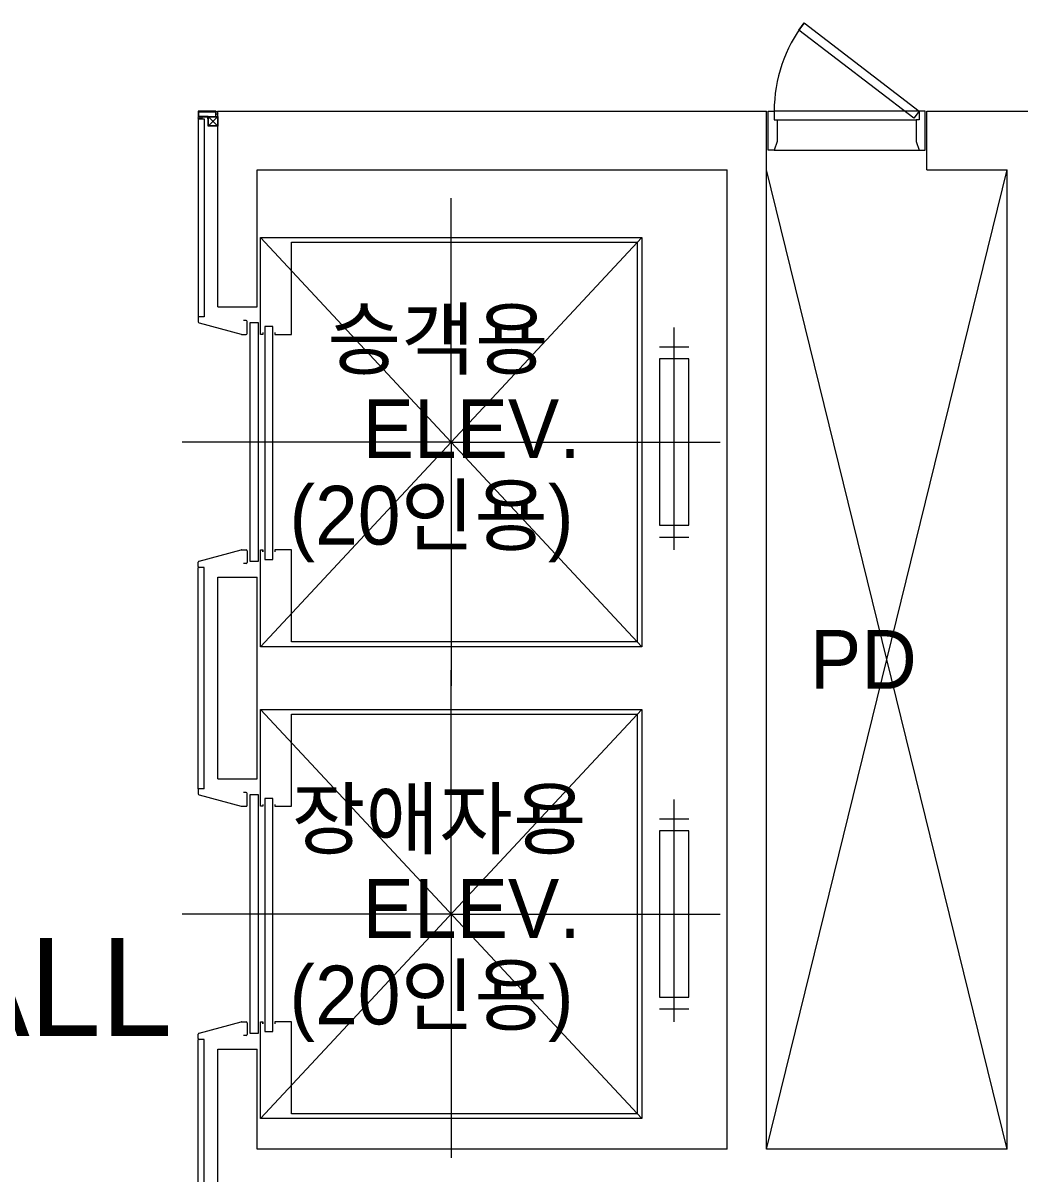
# Model space of a CAD drawing. Header units: millimetres. Extents: x 43806 to 399860, y -65551 to 59129.
# Drawn here: x 79791 to 84881, y -30997 to -25125 of the extents above; entities that cross this region are included whole.
import ezdxf
from ezdxf.enums import TextEntityAlignment as Align

# ---------------------------------------------------------------- set-up
doc = ezdxf.new("R2010")
doc.units = ezdxf.units.MM
doc.header["$LTSCALE"] = 400
doc.header["$MEASUREMENT"] = 0
doc.layers.add('A', color=8, linetype='CONTINUOUS', lineweight=0)
doc.styles.add('CS', font='', dxfattribs={"height": 300})
doc.styles.get('CS').set_extended_font_data('HYwulM')

msp = doc.modelspace()

# ---------------------------------------------------------------- linework, layer by layer
at = {"layer": 'A'}
for p, q in [((83752.7, -25160.9), (83778.7, -25124.6)), ((83778.7, -25124.6), (84366.4, -25574.4)), ((84339.2, -25609.8), (83752.7, -25160.9)), ((80776.4, -25574.4), (80686.4, -25574.4)), ((80686.4, -25574.4), (80686.4, -25601.7)), ((80686.4, -25601.7), (80686.4, -25604.4)), ((80689.4, -25601.4), (80689.4, -25577.4)), ((80689.4, -25577.4), (80773.4, -25577.4)), ((80736.4, -25601.4), (80689.4, -25601.4)), ((80736.4, -25601.4), (80786.4, -25601.4)), ((80736.4, -25651.4), (80736.4, -25601.4)), ((80736.4, -25601.4), (80786.4, -25601.4)), ((80736.4, -25651.4), (80736.4, -25601.4)), ((80736.4, -25614.3), (80736.4, -25601.4)), ((80773.4, -25577.4), (80773.4, -25601.4)), ((80773.4, -25601.4), (80776.4, -25601.4)), ((80776.4, -25601.4), (80776.4, -25574.4)), ((80786.4, -25601.4), (80786.4, -25651.4)), ((80786.4, -25601.4), (80786.4, -25651.4)), ((83596.4, -25574.4), (83596.4, -25574.4)), ((83596.4, -25574.4), (83626.4, -25574.4)), ((83596.4, -25774.4), (83596.4, -25574.4)), ((84366.4, -25574.4), (83626.4, -25574.4)), ((83626.4, -25574.4), (83626.4, -25619.4)), ((84366.4, -25574.4), (84339.2, -25609.8)), ((84396.4, -25574.4), (84366.4, -25574.4)), ((84366.4, -25574.4), (84366.4, -25619.4)), ((84396.4, -25574.4), (84396.4, -25574.4)), ((84396.4, -25774.4), (84396.4, -25574.4)), ((80686.4, -25604.4), (80733.4, -25604.4)), ((80686.4, -25614.4), (80716.4, -25614.4)), ((80686.4, -25614.4), (80716.4, -25614.4)), ((80733.4, -25604.4), (80733.4, -25614.3)), ((80733.4, -25614.3), (80736.4, -25614.3)), ((80786.4, -25651.4), (80736.4, -25651.4)), ((80786.4, -25651.4), (80736.4, -25651.4)), ((80784.4, -25603.4), (80738.4, -25649.4)), ((80738.4, -25603.4), (80784.4, -25603.4)), ((80738.4, -25649.4), (80738.4, -25603.4)), ((80784.4, -25649.4), (80738.4, -25603.4)), ((80784.4, -25649.4), (80738.4, -25649.4)), ((80784.4, -25603.4), (80784.4, -25649.4)), ((83626.4, -25619.4), (83641.4, -25619.4)), ((83641.4, -25619.4), (84351.4, -25619.4)), ((83641.4, -25619.4), (83641.4, -25729.4)), ((84366.4, -25619.4), (84351.4, -25619.4)), ((84351.4, -25619.4), (84351.4, -25729.4)), ((83626.4, -25774.4), (83596.4, -25774.4)), ((83641.4, -25729.4), (83626.4, -25774.4)), ((83626.4, -25774.4), (84366.4, -25774.4)), ((83626.4, -25774.4), (83626.4, -25774.4)), ((84351.4, -25729.4), (84366.4, -25774.4)), ((84366.4, -25774.4), (84366.4, -25774.4)), ((84366.4, -25774.4), (84396.4, -25774.4)), ((81977.9, -27264.4), (81977.9, -26019.4)), ((81004.4, -26714.4), (81004.4, -26219.4)), ((81004.4, -26219.4), (82951.4, -26219.4)), ((82951.4, -28309.4), (81004.4, -26219.4)), ((82951.4, -26219.4), (81004.4, -28309.4)), ((81161.4, -26714.4), (81161.4, -26244.4)), ((81161.4, -26244.4), (82926.4, -26244.4)), ((82926.4, -26244.4), (82926.4, -28284.4)), ((82951.4, -26219.4), (82951.4, -28309.4)), ((80716.4, -26624.4), (80686.4, -26624.4)), ((80686.4, -26629.4), (80686.4, -26650.6)), ((80690.1, -26655.4), (80905.7, -26714.2)), ((80716.4, -26624.4), (80691.4, -26624.4)), ((80931.4, -26644.4), (80916.4, -26644.4)), ((80936.4, -26709.4), (80936.4, -26649.4)), ((80951.4, -27874.4), (80951.4, -26654.4)), ((80951.4, -26654.4), (80991.4, -26654.4)), ((80991.4, -26654.4), (80991.4, -27874.4)), ((80907, -26714.4), (80931.4, -26714.4)), ((81016.4, -26714.4), (81004.4, -26714.4)), ((81016.4, -26704.4), (81016.4, -26714.4)), ((81066.4, -26674.4), (81026.4, -26674.4)), ((81026.4, -26674.4), (81026.4, -27864.4)), ((81066.4, -27864.4), (81066.4, -26674.4)), ((81076.4, -26704.4), (81076.4, -26714.4)), ((81076.4, -26714.4), (81161.4, -26714.4)), ((83116.4, -27814.4), (83116.4, -26679.4)), ((83191.4, -26779.4), (83041.4, -26779.4)), ((83191.4, -26839.4), (83041.4, -26839.4)), ((83041.4, -26839.4), (83041.4, -27689.4)), ((83191.4, -27689.4), (83191.4, -26839.4)), ((81977.9, -27264.4), (80604.4, -27264.4)), ((80991.4, -27264.4), (80951.4, -27264.4)), ((81066.4, -27264.4), (81026.4, -27264.4)), ((81977.9, -27264.4), (83351.4, -27264.4)), ((81977.9, -27264.4), (81977.9, -28509.4)), ((83041.4, -27689.4), (83191.4, -27689.4)), ((83041.4, -27749.4), (83191.4, -27749.4)), ((80690.1, -27873.4), (80905.7, -27814.6)), ((80907, -27814.4), (80931.4, -27814.4)), ((80936.4, -27819.4), (80936.4, -27879.4)), ((81004.4, -27814.4), (81016.4, -27814.4)), ((81004.4, -28309.4), (81004.4, -27814.4)), ((81016.4, -27824.4), (81016.4, -27814.4)), ((81016.4, -27814.4), (81016.4, -27824.4)), ((81161.4, -27814.4), (81076.4, -27814.4)), ((81076.4, -27814.4), (81076.4, -27824.4)), ((81161.4, -28284.4), (81161.4, -27814.4)), ((80686.4, -27899.4), (80686.4, -27878.2)), ((80931.4, -27884.4), (80916.4, -27884.4)), ((80991.4, -27874.4), (80951.4, -27874.4)), ((81026.4, -27864.4), (81066.4, -27864.4)), ((80716.4, -27904.4), (80691.4, -27904.4)), ((82926.4, -28284.4), (81161.4, -28284.4)), ((82951.4, -28309.4), (81004.4, -28309.4)), ((81977.9, -29674.4), (81977.9, -28429.4)), ((81004.4, -29124.4), (81004.4, -28629.4)), ((81004.4, -28629.4), (82951.4, -28629.4)), ((82951.4, -30719.4), (81004.4, -28629.4)), ((82951.4, -28629.4), (81004.4, -30719.4)), ((81161.4, -29124.4), (81161.4, -28654.4)), ((81161.4, -28654.4), (82926.4, -28654.4)), ((82926.4, -28654.4), (82926.4, -30694.4)), ((82951.4, -28629.4), (82951.4, -30719.4)), ((80686.4, -29039.4), (80686.4, -29060.6)), ((80690.1, -29065.4), (80905.7, -29124.2)), ((80716.4, -29034.4), (80691.4, -29034.4)), ((80931.4, -29054.4), (80916.4, -29054.4)), ((80936.4, -29119.4), (80936.4, -29059.4)), ((80951.4, -30284.4), (80951.4, -29064.4)), ((80951.4, -29064.4), (80991.4, -29064.4)), ((80991.4, -29064.4), (80991.4, -30284.4)), ((80907, -29124.4), (80931.4, -29124.4)), ((81016.4, -29124.4), (81004.4, -29124.4)), ((81016.4, -29114.4), (81016.4, -29124.4)), ((81066.4, -29084.4), (81026.4, -29084.4)), ((81026.4, -29084.4), (81026.4, -30274.4)), ((81066.4, -30274.4), (81066.4, -29084.4)), ((81076.4, -29114.4), (81076.4, -29124.4)), ((81076.4, -29124.4), (81161.4, -29124.4)), ((83116.4, -30224.4), (83116.4, -29089.4)), ((83191.4, -29189.4), (83041.4, -29189.4)), ((83191.4, -29249.4), (83041.4, -29249.4)), ((83041.4, -29249.4), (83041.4, -30099.4)), ((83191.4, -30099.4), (83191.4, -29249.4)), ((81977.9, -29674.4), (80604.4, -29674.4)), ((80991.4, -29674.4), (80951.4, -29674.4)), ((81066.4, -29674.4), (81026.4, -29674.4)), ((81977.9, -29674.4), (83351.4, -29674.4)), ((81977.9, -29674.4), (81977.9, -30919.4)), ((83041.4, -30099.4), (83191.4, -30099.4)), ((83041.4, -30159.4), (83191.4, -30159.4)), ((80690.1, -30283.4), (80905.7, -30224.6)), ((80907, -30224.4), (80931.4, -30224.4)), ((80936.4, -30229.4), (80936.4, -30289.4)), ((81004.4, -30224.4), (81016.4, -30224.4)), ((81004.4, -30719.4), (81004.4, -30224.4)), ((81016.4, -30234.4), (81016.4, -30224.4)), ((81016.4, -30224.4), (81016.4, -30234.4)), ((81161.4, -30224.4), (81076.4, -30224.4)), ((81076.4, -30224.4), (81076.4, -30234.4)), ((81161.4, -30694.4), (81161.4, -30224.4)), ((80686.4, -30309.4), (80686.4, -30288.2)), ((80931.4, -30294.4), (80916.4, -30294.4)), ((80991.4, -30284.4), (80951.4, -30284.4)), ((81026.4, -30274.4), (81066.4, -30274.4)), ((80716.4, -30314.4), (80691.4, -30314.4)), ((82926.4, -30694.4), (81161.4, -30694.4)), ((82951.4, -30719.4), (81004.4, -30719.4))]:
    msp.add_line(p, q, dxfattribs=at)
at = {"layer": 'A', "ltscale": 2}
for p, q in [((80786.4, -26574.4), (80786.4, -25574.4)), ((80786.4, -25574.4), (83586.4, -25574.4)), ((83586.4, -30874.4), (83586.4, -25574.4)), ((84406.4, -25574.4), (85916.4, -25574.4)), ((84406.4, -25874.4), (84406.4, -25574.4)), ((80986.4, -26574.4), (80986.4, -25874.4)), ((80986.4, -25874.4), (83386.4, -25874.4)), ((83386.4, -30874.4), (83386.4, -25874.4)), ((83586.4, -30874.4), (84816.4, -25874.4)), ((84816.4, -30874.4), (83586.4, -25874.4)), ((84406.4, -25874.4), (84816.4, -25874.4)), ((84816.4, -30874.4), (84816.4, -25874.4)), ((80786.4, -26574.4), (80986.4, -26574.4)), ((80716.4, -27904.4), (80686.4, -27904.4)), ((80786.4, -28984.4), (80786.4, -27954.4)), ((80786.4, -27954.4), (80986.4, -27954.4)), ((80986.4, -28984.4), (80986.4, -27954.4)), ((80786.4, -28984.4), (80986.4, -28984.4)), ((80716.4, -29034.4), (80686.4, -29034.4)), ((80716.4, -30314.4), (80686.4, -30314.4)), ((80786.4, -33974.4), (80786.4, -30364.4)), ((80786.4, -30364.4), (80986.4, -30364.4)), ((80986.4, -30874.4), (80986.4, -30364.4)), ((83386.4, -30874.4), (80986.4, -30874.4)), ((84816.4, -30874.4), (83586.4, -30874.4))]:
    msp.add_line(p, q, dxfattribs=at)
at = {"layer": 'A', "ltscale": 30}
for p, q in [((80686.4, -25614.4), (80686.4, -26624.4)), ((80716.4, -25614.4), (80716.4, -26624.4)), ((80686.4, -29034.4), (80686.4, -27904.4)), ((80716.4, -29034.4), (80716.4, -27904.4)), ((80686.4, -33934.4), (80686.4, -30314.4)), ((80716.4, -33934.4), (80716.4, -30314.4))]:
    msp.add_line(p, q, dxfattribs=at)
at = {"layer": 'A'}
for centre in [(80781.4, -25588.3), (80700.2, -25609.4)]:
    msp.add_circle(centre, 5, dxfattribs=at)
for centre, radius, start, end in [((84366.4, -25574.4), 740, 142.56982, 180), ((80781.4, -25568.8), 7.5, 228.18428, 311.81572), ((80680.8, -25609.4), 7.5, 318.18428, 41.81572), ((80691.4, -26629.4), 5, 90, 180), ((80691.4, -26650.6), 5, 180, 254.74488), ((80931.4, -26649.4), 5, 0, 90), ((80907, -26709.4), 5, 254.74488, 270), ((80931.4, -26709.4), 5, 270, 0), ((80907, -27819.4), 5, 90, 105.25512), ((80931.4, -27819.4), 5, 0, 90), ((80691.4, -27878.2), 5, 105.25512, 180), ((80931.4, -27879.4), 5, 270, 0), ((80691.4, -27899.4), 5, 180, 270), ((80691.4, -29039.4), 5, 90, 180), ((80691.4, -29060.6), 5, 180, 254.74488), ((80931.4, -29059.4), 5, 0, 90), ((80907, -29119.4), 5, 254.74488, 270), ((80931.4, -29119.4), 5, 270, 0), ((80907, -30229.4), 5, 90, 105.25512), ((80931.4, -30229.4), 5, 0, 90), ((80691.4, -30288.2), 5, 105.25512, 180), ((80931.4, -30289.4), 5, 270, 0), ((80691.4, -30309.4), 5, 180, 270)]:
    msp.add_arc(centre, radius, start, end, dxfattribs=at)

# ---------------------------------------------------------------- texts
at = {"layer": 'A', "style": 'CS'}
for s, p in [('승객용', (81345.4, -26888.2)), ('ELEV.', (81525.3, -27346.3)), ('(20인용)', (81151.6, -27788.1)), ('장애자용', (81163.1, -29338.2)), ('ELEV.', (81525.3, -29796.3)), ('(20인용)', (81151.6, -30238.1))]:
    msp.add_text(s, height=300, dxfattribs=at).set_placement(p)
msp.add_text('PD', height=300, dxfattribs=at).set_placement((84081.6, -28374.4), align=Align.MIDDLE)
msp.add_text('ELEV. HALL', height=500, dxfattribs=at).set_placement((78716.7, -30297.4), align=Align.CENTER)

doc.saveas('drawing.dxf')
